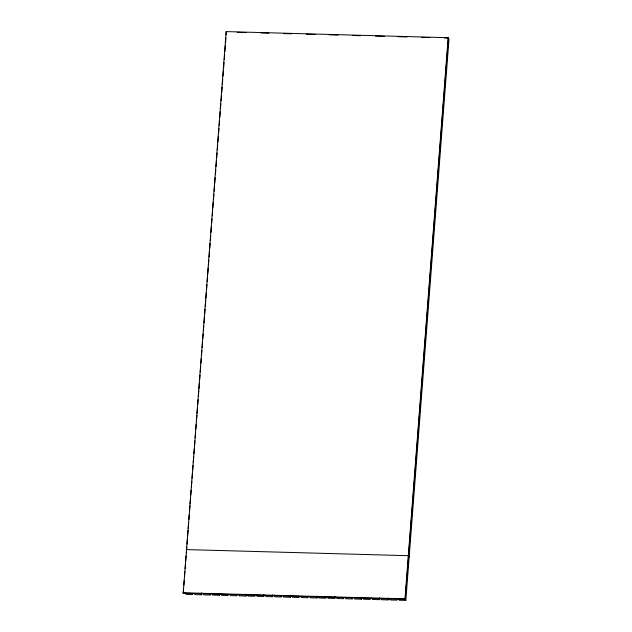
<?xml version="1.0" encoding="UTF-8"?>
<svg xmlns="http://www.w3.org/2000/svg" width="632" height="632" viewBox="0 0 632 632"><rect width="100%" height="100%" fill="white"/><g stroke="black" fill="none" stroke-linecap="round" stroke-linejoin="round"><path stroke-width="0.95" d="M444.454 37.999L448.396 38.11L405.223 599.27L183.217 593.179L226.169 31.6L448.175 37.691L449.004 39.239L405.831 600.4L399.171 600.218L398.563 599.089M183.217 593.179L183.596 588.274M183.825 585.335L184.196 580.429M184.425 577.482L184.876 571.597M185.105 568.658L185.484 563.752M185.713 560.805L186.085 555.899M186.314 552.961L186.764 547.067M186.993 544.12L187.372 539.199M187.601 536.252L188.052 530.359M188.202 528.392L188.66 522.49M188.881 519.543L189.26 514.63M189.489 511.683L189.948 505.782M190.098 503.815L190.548 497.921M190.777 494.974L191.156 490.061M191.377 487.106L191.836 481.213M192.065 478.258L192.436 473.344M192.665 470.398L193.044 465.484M193.274 462.537L193.724 456.636M193.953 453.689L194.332 448.775M194.553 445.829L194.933 440.915M195.162 437.96L195.62 432.067M195.841 429.112L196.22 424.198M196.449 421.252L196.9 415.358M197.05 413.391L197.508 407.49M197.737 404.543L198.108 399.629M198.337 396.683L198.796 390.781M198.946 388.814L199.396 382.921M199.625 379.974L200.004 375.053M200.233 372.106L200.684 366.212M200.913 363.258L201.292 358.344M201.513 355.397L201.892 350.483M202.121 347.537L202.572 341.635M202.801 338.689L203.18 333.775M203.409 330.828L203.78 325.907M204.01 322.96L204.468 317.067M204.689 314.112L205.068 309.198M205.297 306.251L205.748 300.358M205.906 298.391L206.356 292.49M206.585 289.543L206.964 284.629M207.185 281.682L207.644 275.781M207.794 273.814L208.244 267.921M208.473 264.966L208.852 260.052M209.081 257.106L209.532 251.212M209.761 248.258L210.14 243.344M210.361 240.397L210.74 235.483M210.97 232.537L211.42 226.635M211.649 223.689L212.028 218.775M212.257 215.82L212.636 210.906M212.858 207.96L213.316 202.066M213.537 199.112L213.916 194.198M214.145 191.251L214.596 185.35M214.754 183.391L215.204 177.489M215.433 174.543L215.812 169.629M216.033 166.674L216.492 160.781M216.721 157.834L217.092 152.92M217.321 149.966L217.7 145.052M217.929 142.105L218.38 136.204M218.609 133.257L218.988 128.343M219.209 125.397L219.588 120.483M219.818 117.528L220.276 111.635M220.497 108.688L220.876 103.774M221.105 100.82L221.484 95.906M221.706 92.959L222.164 87.058M222.393 84.111L222.764 79.198M222.993 76.251L223.452 70.35M223.602 68.382L224.052 62.489M224.281 59.542L224.66 54.629M224.881 51.674L225.34 45.781M225.569 42.834L225.948 37.912M226.169 34.965L226.169 31.6M194.316 593.488L194.925 594.609L201.584 594.791L201.734 592.832M212.076 593.969L212.684 595.099L219.344 595.281L219.494 593.322M238.722 594.704L239.323 595.834L245.982 596.016L246.14 594.048M256.481 595.194L257.09 596.316L263.749 596.497L263.9 594.538M265.361 595.439L265.969 596.561L272.629 596.742L272.779 594.783M283.12 595.921L283.728 597.05L290.388 597.232L290.538 595.273M309.759 596.655L310.367 597.777L317.027 597.967L317.177 596M327.518 597.137L328.127 598.267L334.786 598.449L334.936 596.49M354.157 597.872L354.765 599.002L361.425 599.183L361.575 597.216M371.924 598.362L372.525 599.484L379.184 599.665L379.334 597.706M380.804 598.607L381.404 599.729L388.064 599.91L388.222 597.951M405.831 600.4L404.993 598.852L448.175 37.691M237.253 32.319L246.132 32.564M260.929 32.967L268.892 33.188M283.626 33.591L291.518 33.804M306.322 34.215L315.202 34.452M329.154 34.839L338.033 35.084M352.695 35.487L360.588 35.7M375.384 36.111L384.335 36.356M398.081 36.727L406.961 36.972M421.757 37.383L429.689 37.596M182.996 592.761L404.993 598.852M409.149 557.234L408.319 555.686L186.314 549.595L186.543 550.014M396.343 599.033L396.951 600.155L390.284 599.973L389.683 598.844M387.463 598.788L388.064 599.91M378.584 598.543L379.184 599.665M369.704 598.299L370.305 599.428L363.645 599.239L363.037 598.117M360.817 598.054L361.425 599.183M351.937 597.809L352.545 598.938L345.886 598.757L345.277 597.627M343.058 597.564L343.666 598.694L337.006 598.512L336.398 597.382M334.178 597.327L334.786 598.449M325.298 597.082L325.907 598.204L319.247 598.022L318.639 596.9M316.419 596.837L317.027 597.967M307.539 596.592L308.147 597.722L301.488 597.54L300.879 596.411M298.66 596.347L299.268 597.477L292.608 597.295L292 596.166M289.78 596.102L290.388 597.232M280.9 595.865L281.509 596.987L274.849 596.806L274.241 595.676M272.021 595.621L272.629 596.742M263.141 595.376L263.749 596.497M254.262 595.131L254.87 596.26L248.21 596.071L247.602 594.949M245.382 594.886L245.982 596.016M236.502 594.641L237.103 595.771L230.443 595.589L229.843 594.459M227.623 594.396L228.223 595.526L221.563 595.344L220.963 594.214M218.735 594.159L219.344 595.281M209.856 593.914L210.464 595.036L203.804 594.854L203.196 593.732M200.976 593.669L201.584 594.791M192.096 593.424L192.705 594.554L186.045 594.364L185.437 593.243"/></g></svg>
